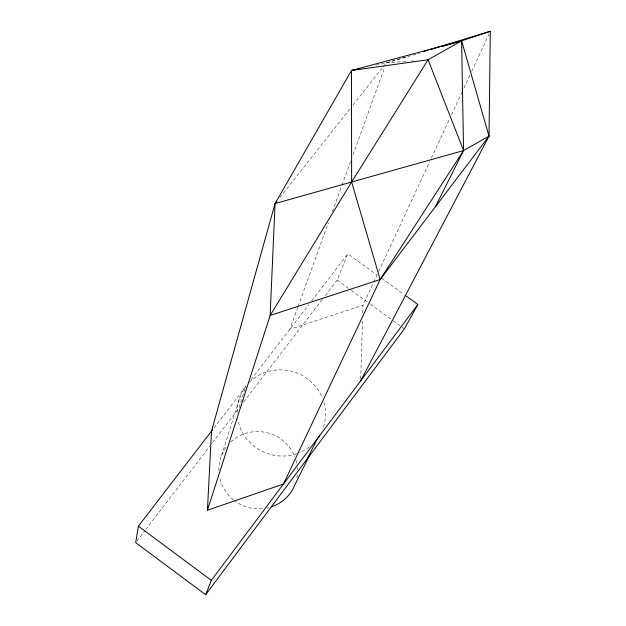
<?xml version="1.0" encoding="UTF-8"?>
<svg xmlns="http://www.w3.org/2000/svg" width="626" height="626" viewBox="0 0 626 626"><rect width="100%" height="100%" fill="white"/><g stroke="black" fill="none" stroke-linecap="round" stroke-linejoin="round"><path stroke-width="0.47" stroke-dasharray="3.13 2.35" d="M360.709 378.949L362.517 319.8M362.728 313.008L362.963 305.253L373.268 283.085M221.596 455.423L240.212 396.274M213.889 428.027L245.775 386.563L238.874 408.199L212.191 442.973M297.804 307.249L289.822 329.299L362.963 305.253M298.132 306.333L328.392 222.746M332.383 211.721L341.694 186M342.031 185.085L350.677 161.203M353.001 154.771L384.591 67.506M325.309 295.55L337.148 280.119L347.845 253.859L376.946 274.892M373.675 282.201L376.977 275.111M378.62 271.559L429.726 161.625M431.377 158.081L449.507 119.073M451.565 114.636L461.871 92.476M463.936 88.039L470.118 74.744M471.761 71.2L489.07 33.96M136.875 541.13L145.177 530.308M145.772 529.533L209.812 446.064M243.608 402.025L322.343 299.408M251.136 379.599L308.767 304.666M311.725 300.816L347.845 253.859M279.9 197.433L350.599 108.008M353.017 104.949L382.627 67.498M383.237 66.732L386.258 62.913L405.765 56.982M375.921 65.167L386.258 62.913L419.749 53.093M386.258 62.913L406.689 61.371M411.548 61.012L413.496 60.863M381.664 278.304L403.692 294.228M337.148 280.119L350.599 289.861M351.389 290.433L369.59 303.618M370.381 304.197L392.533 320.246M393.324 320.817L401.235 326.553M402.025 327.124L404.404 328.846M309.314 446.941A44.383 42.889 22 0 1 299.478 452.661M296.802 453.67A44.383 42.889 22 0 1 237.817 419.342M237.176 412.769A44.383 42.889 22 0 1 245.775 386.563M249.492 382.353A44.383 42.889 22 0 1 322.359 397.925M323.9 402.408A44.383 42.889 22 0 1 322.672 429.107M268.914 507.6A39.477 38.507 22 0 1 267.083 508.03M262.466 508.719A39.477 38.507 22 0 1 234.906 500.98M233.42 499.838A39.477 38.507 22 0 1 219.601 477.098M218.865 470.689A39.477 38.507 22 0 1 226.581 446.698M230.9 441.94A39.477 38.507 22 0 1 294.846 456.808M296.035 460.306A39.477 38.507 22 0 1 296.888 463.897M297.389 467.52A39.477 38.507 22 0 1 297.506 469.359M297.327 474.86A39.477 38.507 22 0 1 296.771 478.475"/><path stroke-width="0.94" d="M360.646 380.89L489.008 136.147L490.307 31.3L429.921 49.65M435.336 206.846L463.569 150.553L461.612 40.815L351.491 70.495L275.064 203.552L270.135 315.465L207.425 510.245L283.453 484.031L380.154 279.532L463.569 150.553L489.008 136.147L461.612 40.815L490.307 31.3M207.425 510.245L211.525 431.103L275.064 203.552L276.88 201.259M212.707 429.569L138.401 526.176L135.693 542.672L205.649 594.7L404.404 328.846L417.847 304.463L405.265 295.37M205.649 594.7L211.353 580.357L417.847 304.463M307.452 458.522L317.225 438.904A44.383 42.889 22 0 0 319.33 435.813M310.543 453.396L294.956 484.626A39.477 38.507 22 0 1 271.606 506.786M442.073 46.543L461.612 40.815L428.09 59.76L351.632 181.978L270.135 315.465L380.154 279.532L489.008 136.147M423.419 51.622L428.059 50.213M275.064 203.552L463.569 150.553L428.09 59.76L351.491 70.495L351.632 181.978L380.154 279.532M351.491 70.495L359.011 68.86M138.401 526.176L211.353 580.357"/></g></svg>
